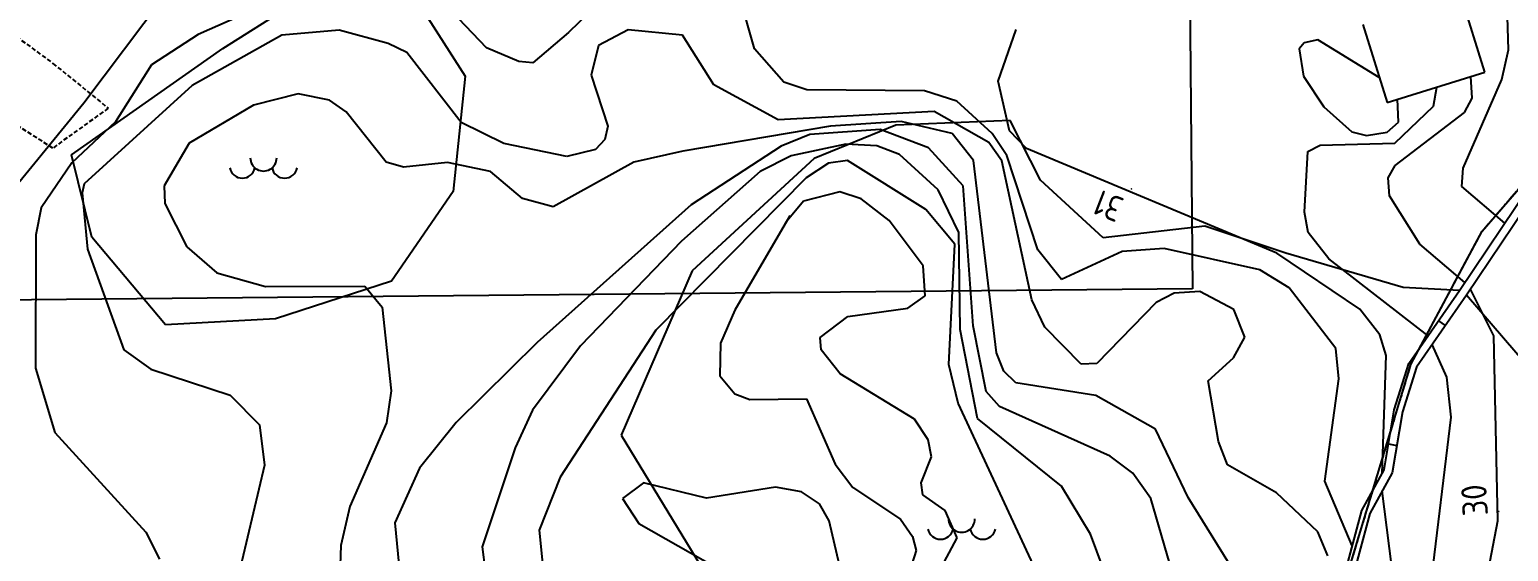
# Model space of a CAD drawing. Header units: metres. Extents: x 139929 to 142176, y 6401995 to 6404420.
# Drawn here: x 140455.7 to 140543.3, y 6402142.5 to 6402173.4 of the extents above; entities that cross this region are included whole.
import ezdxf
from ezdxf.enums import TextEntityAlignment as Align

# ---------------------------------------------------------------- set-up
doc = ezdxf.new("R2010")
doc.units = ezdxf.units.M
doc.header["$LTSCALE"] = 0.5
doc.linetypes.add('DASHED', pattern=[0.75, 0.5, -0.25])
doc.linetypes.add('PHANTOM', pattern=[2.5, 1.25, -0.25, 0.25, -0.25, 0.25, -0.25])
doc.layers.get('0').update_dxf_attribs({"color": 1})
doc.layers.add('FAS_TRAKT_GRÄNS', color=96, linetype='Continuous', lineweight=35)
for name, color, linetype in [('M-BEF-BYGGNAD', 3, 'Continuous'), ('M-BEF-MARKLINJE', 4, 'Continuous'), ('M-BEF-MUR', 4, 'Continuous'), ('M-BEF-NIVÅKURVA-PRIMÄR-0.5M', 12, 'Continuous'), ('M-BEF-NIVÅKURVA-PRIMÄR-1.0M', 12, 'Continuous'), ('M-BEF-VÄGKANT', 1, 'DASHED'), ('M-GR-FASTIGHETSGRÄNS', 3, 'PHANTOM'), ('M-GR-TRAKTGRÄNS', 7, 'PHANTOM')]:
    doc.layers.add(name, color=color, linetype=linetype)
doc.styles.add('ISO', font='iso.shx', dxfattribs={"height": 2.5})
picture_1 = doc.add_image_def('image1.png', size_in_pixel=(962, 792))

# ---------------------------------------------------------------- blocks, each defined once
blk = doc.blocks.new('PRI_M_BERG')
for centre, radius, start, end in [((-1.252, 0.43), 0.765, 192.29023, 347.70977), ((0, 0.867), 0.784, 179.99999, 0.00001), ((1.252, 0.43), 0.765, 192.29023, 347.70977)]:
    blk.add_arc(centre, radius, start, end)
blk = doc.blocks.new('PRI_NIVÅ_HÖJDPKT')
at = {"color": 0, "linetype": 'Continuous', "lineweight": -3}
blk.add_circle((183, 184), 0.0005, dxfattribs=at)

msp = doc.modelspace()

# ---------------------------------------------------------------- linework, layer by layer
at = {"layer": 'FAS_TRAKT_GRÄNS', "color": 1, "linetype": 'Continuous', "lineweight": -3}
for p, q in [((140541.697, 6402161.485), (140550.468, 6402171.631)), ((140537.487, 6402153.588), (140541.697, 6402161.485)), ((140528.293, 6402123.183), (140537.487, 6402153.588))]:
    msp.add_line(p, q, dxfattribs=at)
at = {"layer": 'M-BEF-BYGGNAD'}
for p, q in [((140541.861, 6402170.889), (140540.427, 6402175.515)), ((140534.64, 6402173.72), (140536.074, 6402169.095)), ((140536.074, 6402169.095), (140541.861, 6402170.889))]:
    msp.add_line(p, q, dxfattribs=at)
at = {"layer": 'M-BEF-MARKLINJE', "lineweight": -3, "ltscale": 0.8}
for p, q in [((140458.907, 6402169.083), (140470.358, 6402184.271)), ((140442.488, 6402149.031), (140458.907, 6402169.083))]:
    msp.add_line(p, q, dxfattribs=at)
at = {"layer": 'M-BEF-MARKLINJE'}
for p, q in [((140467.134, 6402172.299, 31.629), (140473.493, 6402176.306, 31.6)), ((140479.277, 6402174.12, 31.657), (140481.488, 6402170.654, 31.845)), ((140458.179, 6402165.999, 31.811), (140467.134, 6402172.299, 31.629)), ((140481.488, 6402170.654, 31.845), (140480.783, 6402163.833, 32.209)), ((140513.757, 6402168.03, 31.737), (140506.984, 6402167.756, 31.652)), ((140515.552, 6402164.493, 31.646), (140513.757, 6402168.03, 31.737)), ((140506.984, 6402167.756, 31.652), (140502.159, 6402165.777, 33.937)), ((140459.378, 6402161.134, 31.799), (140458.179, 6402165.999, 31.811)), ((140502.159, 6402165.777, 33.937), (140494.934, 6402159.142, 33.92)), ((140519.265, 6402161.088, 31.1), (140515.552, 6402164.493, 31.646)), ((140480.783, 6402163.833, 32.209), (140477.131, 6402158.521, 32.379)), ((140463.742, 6402155.933, 31.998), (140459.378, 6402161.134, 31.799)), ((140525.283, 6402161.775, 31.072), (140519.265, 6402161.088, 31.1)), ((140530.086, 6402160.181, 30.816), (140525.283, 6402161.775, 31.072)), ((140537.026, 6402158.157, 30.077), (140530.086, 6402160.181, 30.816)), ((140477.131, 6402158.521, 32.379), (140470.253, 6402156.297, 32.141)), ((140494.934, 6402159.142, 33.92), (140490.716, 6402149.398, 34.284)), ((140540.357, 6402157.973, 30.424), (140537.026, 6402158.157, 30.077)), ((140545.167, 6402152.596, 29.361), (140540.771, 6402157.691, 30.424)), ((140470.253, 6402156.297, 32.141), (140463.742, 6402155.933, 31.998)), ((140490.716, 6402149.398, 34.284), (140495.429, 6402141.696, 34.579))]:
    msp.add_line(p, q, dxfattribs=at)
at = {"layer": 'M-BEF-MARKLINJE', "lineweight": -3}
for p, q in [((140467.134, 6402172.299), (140473.493, 6402176.306)), ((140479.277, 6402174.12), (140481.488, 6402170.654)), ((140458.179, 6402165.999), (140467.134, 6402172.299)), ((140481.488, 6402170.654), (140480.783, 6402163.833)), ((140513.757, 6402168.03), (140506.984, 6402167.756)), ((140515.552, 6402164.493), (140513.757, 6402168.03)), ((140506.984, 6402167.756), (140502.159, 6402165.777)), ((140459.378, 6402161.134), (140458.179, 6402165.999)), ((140502.159, 6402165.777), (140494.934, 6402159.142)), ((140519.265, 6402161.088), (140515.552, 6402164.493)), ((140480.783, 6402163.833), (140477.131, 6402158.521)), ((140463.742, 6402155.933), (140459.378, 6402161.134)), ((140525.283, 6402161.775), (140519.265, 6402161.088)), ((140530.086, 6402160.181), (140525.283, 6402161.775)), ((140537.026, 6402158.157), (140530.086, 6402160.181)), ((140477.131, 6402158.521), (140470.253, 6402156.297)), ((140494.934, 6402159.142), (140490.716, 6402149.398)), ((140540.357, 6402157.973), (140537.026, 6402158.157)), ((140545.167, 6402152.596), (140540.771, 6402157.691)), ((140470.253, 6402156.297), (140463.742, 6402155.933)), ((140490.716, 6402149.398), (140495.429, 6402141.696))]:
    msp.add_line(p, q, dxfattribs=at)
at = {"layer": 'M-BEF-MUR'}
for p, q in [((140540.357, 6402157.973), (140544.527, 6402164.163)), ((140544.919, 6402163.849), (140540.771, 6402157.691)), ((140537.359, 6402153.653), (140540.357, 6402157.973)), ((140540.771, 6402157.691), (140537.812, 6402153.431)), ((140539.109, 6402156.175, 30.696), (140539.52, 6402155.89, 30.7)), ((140536.495, 6402150.906, 31.419), (140537.359, 6402153.653, 31.077)), ((140537.812, 6402153.431, 31.077), (140536.983, 6402150.789, 31.419)), ((140535.901, 6402147.35, 31.43), (140536.495, 6402150.906, 31.419)), ((140536.983, 6402150.789, 31.419), (140536.38, 6402147.183, 31.43)), ((140536.158, 6402148.884, 31.425), (140536.651, 6402148.802, 31.425)), ((140534.576, 6402144.95, 31.544), (140535.901, 6402147.35, 31.43)), ((140536.38, 6402147.183, 31.43), (140535.043, 6402144.762, 31.544)), ((140533.175, 6402139.718, 31.964), (140534.576, 6402144.95, 31.544)), ((140535.043, 6402144.762, 31.544), (140533.948, 6402140.672, 31.875))]:
    msp.add_line(p, q, dxfattribs=at)
at = {"layer": 'M-BEF-MUR', "lineweight": -3}
for p, q in [((140540.357, 6402157.973), (140544.527, 6402164.163)), ((140544.919, 6402163.849), (140540.771, 6402157.691)), ((140537.359, 6402153.653), (140540.357, 6402157.973)), ((140540.771, 6402157.691), (140537.812, 6402153.431)), ((140539.109, 6402156.175), (140539.52, 6402155.89)), ((140536.495, 6402150.906), (140537.359, 6402153.653)), ((140537.812, 6402153.431), (140536.983, 6402150.789)), ((140535.901, 6402147.35), (140536.495, 6402150.906)), ((140536.983, 6402150.789), (140536.38, 6402147.183)), ((140536.158, 6402148.884), (140536.651, 6402148.802)), ((140534.576, 6402144.95), (140535.901, 6402147.35)), ((140536.38, 6402147.183), (140535.043, 6402144.762)), ((140533.175, 6402139.718), (140534.576, 6402144.95)), ((140535.043, 6402144.762), (140533.948, 6402140.672))]:
    msp.add_line(p, q, dxfattribs=at)
at = {"layer": 'M-BEF-NIVÅKURVA-PRIMÄR-0.5M', "linetype": 'Continuous', "lineweight": -3}
for p, q in [((140498.612, 6402172.274, 31.5), (140497.111, 6402177.598, 31.5)), ((140468.685, 6402174.444, 31.5), (140465.675, 6402173.124, 31.5)), ((140482.746, 6402172.337, 31.5), (140481.109, 6402174.057, 31.5)), ((140488.848, 6402174.438, 31.5), (140487.601, 6402173.239, 31.5)), ((140543.255, 6402172.214, 29.5), (140543.213, 6402174.174, 29.5)), ((140487.601, 6402173.239, 31.5), (140485.499, 6402171.44, 31.5)), ((140465.675, 6402173.124, 31.5), (140462.915, 6402171.323, 31.5)), ((140484.662, 6402171.524, 31.5), (140482.746, 6402172.337, 31.5)), ((140485.499, 6402171.44, 31.5), (140484.662, 6402171.524, 31.5)), ((140500.362, 6402170.298, 31.5), (140498.612, 6402172.274, 31.5)), ((140542.865, 6402170.452, 29.5), (140543.255, 6402172.214, 29.5)), ((140462.915, 6402171.323, 31.5), (140460.787, 6402167.964, 31.5)), ((140501.726, 6402169.857, 31.5), (140500.362, 6402170.298, 31.5)), ((140508.687, 6402169.784, 31.5), (140501.726, 6402169.857, 31.5)), ((140510.599, 6402169.187, 31.5), (140508.687, 6402169.784, 31.5)), ((140538.815, 6402168.882, 30.5), (140539.027, 6402170.011, 30.5)), ((140540.579, 6402165.212, 29.5), (140542.865, 6402170.452, 29.5)), ((140468.965, 6402168.94, 32.5), (140465.156, 6402166.702, 32.5)), ((140471.595, 6402169.61, 32.5), (140468.965, 6402168.94, 32.5)), ((140473.464, 6402169.242, 32.5), (140471.595, 6402169.61, 32.5)), ((140474.45, 6402168.551, 32.5), (140473.464, 6402169.242, 32.5)), ((140512.692, 6402167.272, 31.5), (140510.599, 6402169.187, 31.5)), ((140536.529, 6402166.694, 30.5), (140538.815, 6402168.882, 30.5)), ((140460.787, 6402167.964, 31.5), (140458.201, 6402165.519, 31.5)), ((140476.808, 6402165.575, 32.5), (140474.45, 6402168.551, 32.5)), ((140507.31, 6402167.984, 32.5), (140503.119, 6402167.694, 32.5)), ((140510.317, 6402167.262, 32.5), (140507.31, 6402167.984, 32.5)), ((140503.119, 6402167.694, 32.5), (140494.371, 6402166.213, 32.5)), ((140511.579, 6402165.675, 32.5), (140510.317, 6402167.262, 32.5)), ((140513.566, 6402165.954, 31.5), (140512.692, 6402167.272, 31.5)), ((140465.156, 6402166.702, 32.5), (140463.666, 6402164.175, 32.5)), ((140494.371, 6402166.213, 32.5), (140491.469, 6402165.569, 32.5)), ((140504.02, 6402166.641, 33.5), (140500.789, 6402165.938, 33.5)), ((140505.863, 6402166.533, 33.5), (140504.02, 6402166.641, 33.5)), ((140507.207, 6402166.023, 33.5), (140505.863, 6402166.533, 33.5)), ((140531.179, 6402162.598, 30.5), (140531.39, 6402166.199, 30.5)), ((140531.39, 6402166.199, 30.5), (140532.107, 6402166.583, 30.5)), ((140532.107, 6402166.583, 30.5), (140536.529, 6402166.694, 30.5)), ((140458.201, 6402165.519, 31.5), (140456.378, 6402162.873, 31.5)), ((140477.842, 6402165.271, 32.5), (140476.808, 6402165.575, 32.5)), ((140480.452, 6402165.548, 32.5), (140477.842, 6402165.271, 32.5)), ((140482.979, 6402165.014, 32.5), (140480.452, 6402165.548, 32.5)), ((140491.469, 6402165.569, 32.5), (140486.69, 6402162.919, 32.5)), ((140500.789, 6402165.938, 33.5), (140498.948, 6402165.016, 33.5)), ((140509.497, 6402163.927, 33.5), (140507.207, 6402166.023, 33.5)), ((140512.942, 6402154.289, 32.5), (140511.579, 6402165.675, 32.5)), ((140515.388, 6402160.379, 31.5), (140513.566, 6402165.954, 31.5)), ((140484.875, 6402163.414, 32.5), (140482.979, 6402165.014, 32.5)), ((140498.948, 6402165.016, 33.5), (140494.302, 6402160.897, 33.5)), ((140540.506, 6402164.137, 29.5), (140540.579, 6402165.212, 29.5)), ((140463.666, 6402164.175, 32.5), (140463.713, 6402163.117, 32.5)), ((140503.663, 6402163.809, 34.5), (140501.516, 6402163.257, 34.5)), ((140504.931, 6402163.406, 34.5), (140503.663, 6402163.809, 34.5)), ((140510.718, 6402161.413, 33.5), (140509.497, 6402163.927, 33.5)), ((140543.038, 6402161.953, 29.5), (140540.506, 6402164.137, 29.5)), ((140456.378, 6402162.873, 31.5), (140456.059, 6402161.261, 31.5)), ((140463.713, 6402163.117, 32.5), (140465.013, 6402160.559, 32.5)), ((140486.69, 6402162.919, 32.5), (140484.875, 6402163.414, 32.5)), ((140501.516, 6402163.257, 34.5), (140500.449, 6402161.977, 34.5)), ((140506.586, 6402162.12, 34.5), (140504.931, 6402163.406, 34.5)), ((140500.72, 6402162.39, 34.5), (140497.446, 6402156.797, 34.5)), ((140508.608, 6402159.431, 34.5), (140506.586, 6402162.12, 34.5)), ((140531.396, 6402161.401, 30.5), (140531.179, 6402162.598, 30.5)), ((140456.059, 6402161.261, 31.5), (140456.057, 6402153.378, 31.5)), ((140510.793, 6402155.655, 33.5), (140510.718, 6402161.413, 33.5)), ((140532.616, 6402159.837, 30.5), (140531.396, 6402161.401, 30.5)), ((140465.013, 6402160.559, 32.5), (140466.786, 6402159.013, 32.5)), ((140494.302, 6402160.897, 33.5), (140488.312, 6402154.704, 33.5)), ((140516.79, 6402158.626, 31.5), (140515.388, 6402160.379, 31.5)), ((140520.384, 6402160.273, 31.5), (140516.79, 6402158.626, 31.5)), ((140522.883, 6402160.45, 31.5), (140520.384, 6402160.273, 31.5)), ((140528.545, 6402159.201, 31.5), (140522.883, 6402160.45, 31.5)), ((140508.729, 6402157.648, 34.5), (140508.608, 6402159.431, 34.5)), ((140530.283, 6402158.13, 31.5), (140528.545, 6402159.201, 31.5)), ((140538.497, 6402155.293, 30.5), (140532.616, 6402159.837, 30.5)), ((140466.786, 6402159.013, 32.5), (140469.672, 6402158.198, 32.5)), ((140469.672, 6402158.198, 32.5), (140475.542, 6402158.225, 32.5)), ((140475.542, 6402158.225, 32.5), (140476.574, 6402156.987, 32.5)), ((140507.691, 6402156.915, 34.5), (140508.729, 6402157.648, 34.5)), ((140533.043, 6402154.544, 31.5), (140530.283, 6402158.13, 31.5)), ((140476.574, 6402156.987, 32.5), (140477.11, 6402152.031, 32.5)), ((140497.446, 6402156.797, 34.5), (140496.602, 6402154.852, 34.5)), ((140504.144, 6402156.432, 34.5), (140507.691, 6402156.915, 34.5)), ((140502.513, 6402155.182, 34.5), (140504.144, 6402156.432, 34.5)), ((140496.602, 6402154.852, 34.5), (140496.576, 6402152.925, 34.5)), ((140502.557, 6402154.46, 34.5), (140502.513, 6402155.182, 34.5)), ((140511.83, 6402150.4, 33.5), (140510.793, 6402155.655, 33.5)), ((140488.312, 6402154.704, 33.5), (140485.483, 6402150.884, 33.5)), ((140503.694, 6402153.031, 34.5), (140502.557, 6402154.46, 34.5)), ((140513.386, 6402153.198, 32.5), (140512.942, 6402154.289, 32.5)), ((140533.219, 6402152.75, 31.5), (140533.043, 6402154.544, 31.5)), ((140539.619, 6402152.835, 30.5), (140538.738, 6402154.764, 30.5)), ((140456.057, 6402153.378, 31.5), (140457.192, 6402149.558, 31.5)), ((140514.094, 6402152.505, 32.5), (140513.386, 6402153.198, 32.5)), ((140496.576, 6402152.925, 34.5), (140497.452, 6402151.862, 34.5)), ((140508.098, 6402150.356, 34.5), (140503.694, 6402153.031, 34.5)), ((140518.823, 6402151.763, 32.5), (140514.094, 6402152.505, 32.5)), ((140532.39, 6402146.689, 31.5), (140533.219, 6402152.75, 31.5)), ((140539.875, 6402150.479, 30.5), (140539.619, 6402152.835, 30.5)), ((140477.11, 6402152.031, 32.5), (140476.822, 6402150.145, 32.5)), ((140497.452, 6402151.862, 34.5), (140498.337, 6402151.518, 34.5)), ((140498.337, 6402151.518, 34.5), (140501.703, 6402151.551, 34.5)), ((140501.703, 6402151.551, 34.5), (140503.396, 6402147.68, 34.5)), ((140522.363, 6402149.758, 32.5), (140518.823, 6402151.763, 32.5)), ((140485.483, 6402150.884, 33.5), (140484.44, 6402148.652, 33.5)), ((140538.581, 6402139.844, 30.5), (140539.875, 6402150.479, 30.5)), ((140457.192, 6402149.558, 31.5), (140462.575, 6402143.671, 31.5)), ((140476.822, 6402150.145, 32.5), (140474.668, 6402145.178, 32.5)), ((140508.901, 6402149.134, 34.5), (140508.098, 6402150.356, 34.5)), ((140516.8, 6402146.393, 33.5), (140511.83, 6402150.4, 33.5)), ((140524.296, 6402145.714, 32.5), (140522.363, 6402149.758, 32.5)), ((140509.094, 6402148.13, 34.5), (140508.901, 6402149.134, 34.5)), ((140484.44, 6402148.652, 33.5), (140482.491, 6402142.804, 33.5)), ((140508.485, 6402146.575, 34.5), (140509.094, 6402148.13, 34.5)), ((140503.396, 6402147.68, 34.5), (140504.446, 6402146.301, 34.5)), ((140492.055, 6402146.589, 34.5), (140490.802, 6402145.664, 34.5)), ((140495.774, 6402145.674, 34.5), (140492.055, 6402146.589, 34.5)), ((140499.865, 6402146.322, 34.5), (140495.774, 6402145.674, 34.5)), ((140501.394, 6402146.055, 34.5), (140499.865, 6402146.322, 34.5)), ((140502.477, 6402145.349, 34.5), (140501.394, 6402146.055, 34.5)), ((140504.446, 6402146.301, 34.5), (140507.258, 6402144.438, 34.5)), ((140508.59, 6402145.883, 34.5), (140508.485, 6402146.575, 34.5)), ((140518.504, 6402143.544, 33.5), (140516.8, 6402146.393, 33.5)), ((140534.015, 6402142.858, 31.5), (140532.39, 6402146.689, 31.5)), ((140474.668, 6402145.178, 32.5), (140474.136, 6402142.881, 32.5)), ((140490.802, 6402145.664, 34.5), (140491.764, 6402144.185, 34.5)), ((140503.049, 6402144.339, 34.5), (140502.477, 6402145.349, 34.5)), ((140509.917, 6402144.954, 34.5), (140508.59, 6402145.883, 34.5)), ((140528.025, 6402139.698, 32.5), (140524.296, 6402145.714, 32.5)), ((140504.432, 6402138.315, 34.5), (140503.049, 6402144.339, 34.5)), ((140507.258, 6402144.438, 34.5), (140507.979, 6402143.402, 34.5)), ((140510.621, 6402143.326, 34.5), (140509.917, 6402144.954, 34.5)), ((140462.575, 6402143.671, 31.5), (140463.395, 6402142.066, 31.5)), ((140491.764, 6402144.185, 34.5), (140497.167, 6402141.115, 34.5)), ((140519.932, 6402139.783, 33.5), (140518.504, 6402143.544, 33.5)), ((140474.136, 6402142.881, 32.5), (140473.881, 6402136.554, 32.5)), ((140482.491, 6402142.804, 33.5), (140482.668, 6402141.407, 33.5)), ((140508.182, 6402142.574, 34.5), (140507.394, 6402140.097, 34.5)), ((140507.979, 6402143.402, 34.5), (140508.182, 6402142.574, 34.5)), ((140509.537, 6402141.293, 34.5), (140510.621, 6402143.326, 34.5))]:
    msp.add_line(p, q, dxfattribs=at)
at = {"layer": 'M-BEF-NIVÅKURVA-PRIMÄR-1.0M', "linetype": 'Continuous', "lineweight": -3}
for p, q in [((140474.029, 6402173.392, 32), (140470.628, 6402173.096, 32)), ((140476.937, 6402172.598, 32), (140474.029, 6402173.392, 32)), ((140491.144, 6402173.406, 32), (140489.377, 6402172.477, 32)), ((140494.352, 6402173.096, 32), (140491.144, 6402173.406, 32)), ((140513.056, 6402170.366, 31), (140514.109, 6402173.427, 31)), ((140470.628, 6402173.096, 32), (140465.329, 6402170.097, 32)), ((140478.032, 6402172.064, 32), (140476.937, 6402172.598, 32)), ((140489.377, 6402172.477, 32), (140488.95, 6402170.716, 32)), ((140496.217, 6402170.15, 32), (140494.352, 6402173.096, 32)), ((140531.16, 6402172.641, 31), (140530.86, 6402172.284, 31)), ((140531.982, 6402172.808, 31), (140531.16, 6402172.641, 31)), ((140535.614, 6402170.579, 31), (140531.982, 6402172.808, 31)), ((140481.247, 6402167.92, 32), (140478.032, 6402172.064, 32)), ((140530.86, 6402172.284, 31), (140531.117, 6402170.661, 31)), ((140488.95, 6402170.716, 32), (140489.938, 6402167.708, 32)), ((140531.117, 6402170.661, 31), (140532.333, 6402168.85, 31)), ((140541.11, 6402169.347, 30), (140541.031, 6402170.631, 30)), ((140465.329, 6402170.097, 32), (140458.933, 6402164.284, 32)), ((140500.016, 6402168.074, 32), (140496.217, 6402170.15, 32)), ((140513.709, 6402167.424, 31), (140513.056, 6402170.366, 31)), ((140532.333, 6402168.85, 31), (140533.978, 6402167.355, 31)), ((140536.747, 6402167.926, 31), (140536.699, 6402169.289, 31)), ((140540.658, 6402168.504, 30), (140541.11, 6402169.347, 30)), ((140509.259, 6402168.563, 32), (140500.016, 6402168.074, 32)), ((140512.491, 6402166.723, 32), (140509.259, 6402168.563, 32)), ((140536.072, 6402167.343, 31), (140536.747, 6402167.926, 31)), ((140536.549, 6402165.372, 30), (140540.658, 6402168.504, 30)), ((140483.781, 6402166.663, 32), (140481.247, 6402167.92, 32)), ((140489.938, 6402167.708, 32), (140489.764, 6402166.914, 32)), ((140501.898, 6402167.205, 33), (140500.191, 6402166.513, 33)), ((140506.056, 6402167.507, 33), (140501.898, 6402167.205, 33)), ((140508.925, 6402166.422, 33), (140506.056, 6402167.507, 33)), ((140514.727, 6402166.382, 31), (140513.709, 6402167.424, 31)), ((140533.978, 6402167.355, 31), (140534.857, 6402167.153, 31)), ((140534.857, 6402167.153, 31), (140536.072, 6402167.343, 31)), ((140487.507, 6402165.895, 32), (140483.781, 6402166.663, 32)), ((140489.197, 6402166.314, 32), (140487.507, 6402165.895, 32)), ((140489.764, 6402166.914, 32), (140489.197, 6402166.314, 32)), ((140500.191, 6402166.513, 33), (140494.877, 6402163.049, 33)), ((140510.971, 6402164.173, 33), (140508.925, 6402166.422, 33)), ((140513.264, 6402165.639, 32), (140512.491, 6402166.723, 32)), ((140529.543, 6402160.175, 31), (140514.727, 6402166.382, 31)), ((140503.008, 6402165.516, 34), (140501.677, 6402164.649, 34)), ((140504.132, 6402165.657, 34), (140503.008, 6402165.516, 34)), ((140508.771, 6402162.759, 34), (140504.132, 6402165.657, 34)), ((140515.046, 6402157.42, 32), (140513.264, 6402165.639, 32)), ((140536.132, 6402164.644, 30), (140536.549, 6402165.372, 30)), ((140501.677, 6402164.649, 34), (140492.768, 6402155.626, 34)), ((140536.223, 6402163.571, 30), (140536.132, 6402164.644, 30)), ((140458.933, 6402164.284, 32), (140458.817, 6402163.759, 32)), ((140458.817, 6402163.759, 32), (140459.127, 6402160.416, 32)), ((140511.573, 6402155.869, 33), (140510.971, 6402164.173, 33)), ((140538.022, 6402160.712, 30), (140536.223, 6402163.571, 30)), ((140494.877, 6402163.049, 33), (140485.755, 6402154.901, 33)), ((140510.486, 6402160.705, 34), (140508.771, 6402162.759, 34)), ((140459.127, 6402160.416, 32), (140461.288, 6402154.452, 32)), ((140510.125, 6402153.598, 34), (140510.486, 6402160.705, 34)), ((140534.453, 6402156.873, 31), (140529.543, 6402160.175, 31)), ((140540.67, 6402158.438, 30), (140538.022, 6402160.712, 30)), ((140515.813, 6402155.799, 32), (140515.046, 6402157.42, 32)), ((140523.475, 6402157.816, 32), (140522.402, 6402157.26, 32)), ((140524.981, 6402157.904, 32), (140523.475, 6402157.816, 32)), ((140526.991, 6402156.837, 32), (140524.981, 6402157.904, 32)), ((140542.4, 6402155.286, 30), (140541.007, 6402158.043, 30)), ((140522.402, 6402157.26, 32), (140518.895, 6402153.649, 32)), ((140527.661, 6402155.203, 32), (140526.991, 6402156.837, 32)), ((140535.635, 6402155.342, 31), (140534.453, 6402156.873, 31)), ((140512.343, 6402151.986, 33), (140511.573, 6402155.869, 33)), ((140517.969, 6402153.609, 32), (140515.813, 6402155.799, 32)), ((140485.755, 6402154.901, 33), (140480.946, 6402150.155, 33)), ((140492.768, 6402155.626, 34), (140487.117, 6402146.912, 34)), ((140526.978, 6402153.983, 32), (140527.661, 6402155.203, 32)), ((140536.017, 6402154.12, 31), (140535.635, 6402155.342, 31)), ((140542.631, 6402144.334, 30), (140542.4, 6402155.286, 30)), ((140461.288, 6402154.452, 32), (140462.875, 6402153.313, 32)), ((140525.488, 6402152.626, 32), (140526.978, 6402153.983, 32)), ((140535.779, 6402147.13, 31), (140536.017, 6402154.12, 31)), ((140462.875, 6402153.313, 32), (140467.571, 6402151.78, 32)), ((140510.686, 6402151.298, 34), (140510.125, 6402153.598, 34)), ((140518.895, 6402153.649, 32), (140517.969, 6402153.609, 32)), ((140526.086, 6402149.024, 32), (140525.488, 6402152.626, 32)), ((140467.571, 6402151.78, 32), (140469.309, 6402150.027, 32)), ((140515.252, 6402141.457, 34), (140510.686, 6402151.298, 34)), ((140513.126, 6402151.109, 33), (140512.343, 6402151.986, 33)), ((140519.687, 6402148.164, 33), (140513.126, 6402151.109, 33)), ((140469.309, 6402150.027, 32), (140469.615, 6402147.635, 32)), ((140480.946, 6402150.155, 33), (140478.776, 6402147.46, 33)), ((140526.616, 6402147.657, 32), (140526.086, 6402149.024, 32)), ((140521.02, 6402147.158, 33), (140519.687, 6402148.164, 33)), ((140469.615, 6402147.635, 32), (140467.83, 6402140.149, 32)), ((140478.776, 6402147.46, 33), (140477.329, 6402144.218, 33)), ((140487.117, 6402146.912, 34), (140485.877, 6402143.786, 34)), ((140522.083, 6402145.666, 33), (140521.02, 6402147.158, 33)), ((140529.528, 6402145.983, 32), (140526.616, 6402147.657, 32)), ((140536.498, 6402140.425, 31), (140535.784, 6402146.104, 31)), ((140523.533, 6402140.7, 33), (140522.083, 6402145.666, 33)), ((140531.966, 6402143.674, 32), (140529.528, 6402145.983, 32)), ((140541.558, 6402138.739, 30), (140542.631, 6402144.334, 30)), ((140477.329, 6402144.218, 33), (140477.622, 6402141.15, 33)), ((140485.877, 6402143.786, 34), (140486.061, 6402141.827, 34)), ((140532.569, 6402142.267, 32), (140531.966, 6402143.674, 32))]:
    msp.add_line(p, q, dxfattribs=at)
at = {"layer": 'M-BEF-VÄGKANT'}
for p, q in [((140452.205, 6402175), (140457.077, 6402171.418)), ((140457.077, 6402171.418), (140460.351, 6402168.76)), ((140457.074, 6402166.4), (140452.838, 6402169.084)), ((140460.351, 6402168.76), (140457.074, 6402166.4))]:
    msp.add_line(p, q, dxfattribs=at)
at = {"layer": 'M-BEF-VÄGKANT', "lineweight": -3}
for p, q in [((140452.205, 6402175), (140457.077, 6402171.418)), ((140457.077, 6402171.418), (140460.351, 6402168.76)), ((140457.074, 6402166.4), (140452.838, 6402169.084)), ((140460.351, 6402168.76), (140457.074, 6402166.4))]:
    msp.add_line(p, q, dxfattribs=at)
at = {"layer": 'M-GR-FASTIGHETSGRÄNS'}
for p, q in [((140541.697, 6402161.485), (140550.468, 6402171.631)), ((140541.697, 6402161.485), (140550.468, 6402171.631)), ((140537.487, 6402153.588), (140541.697, 6402161.485)), ((140537.487, 6402153.588), (140541.697, 6402161.485)), ((140528.293, 6402123.183), (140537.487, 6402153.588)), ((140528.293, 6402123.183), (140537.487, 6402153.588))]:
    msp.add_line(p, q, dxfattribs=at)
at = {"layer": 'M-GR-TRAKTGRÄNS', "lineweight": -3}
for p, q in [((140541.697, 6402161.485), (140550.468, 6402171.631)), ((140537.487, 6402153.588), (140541.697, 6402161.485)), ((140528.293, 6402123.183), (140537.487, 6402153.588))]:
    msp.add_line(p, q, dxfattribs=at)

# ---------------------------------------------------------------- block references
at = {"layer": 'M-BEF-MARKLINJE'}
for p in [(140469.547, 6402164.956, 33.05), (140469.547, 6402164.956, 33.05), (140510.887, 6402143.582, 34.295), (140510.887, 6402143.582, 34.295)]:
    msp.add_blockref('PRI_M_BERG', p, dxfattribs=at)
at = {"layer": 'M-BEF-NIVÅKURVA-PRIMÄR-1.0M', "color": 1, "linetype": 'Continuous', "lineweight": -3, "xscale": 0.001, "yscale": 0.001, "zscale": 0.001}
for p in [(140520.757, 6402163.806, 31), (140542.506, 6402144.7, 30)]:
    msp.add_blockref('PRI_NIVÅ_HÖJDPKT', p, dxfattribs=at)

# ---------------------------------------------------------------- texts
at = {"layer": 'M-BEF-NIVÅKURVA-PRIMÄR-1.0M', "style": 'ISO'}
for s, rotation, p in [('31', 158.877, (140520.757, 6402163.806)), ('30', 93.681, (140542.506, 6402144.7))]:
    msp.add_text(s, height=1.5, rotation=rotation, dxfattribs=at).set_placement(p, align=Align.BOTTOM_LEFT)

# ---------------------------------------------------------------- pictures from other files: only their frames are drawn
at = {"layer": 'Defpoints'}
image = msp.add_image(picture_1, insert=(140201.298, 6402155.02), size_in_units=(323.275, 266.147), rotation=0.54152, dxfattribs=at)
image.dxf.flags = 7

doc.saveas('drawing.dxf')
